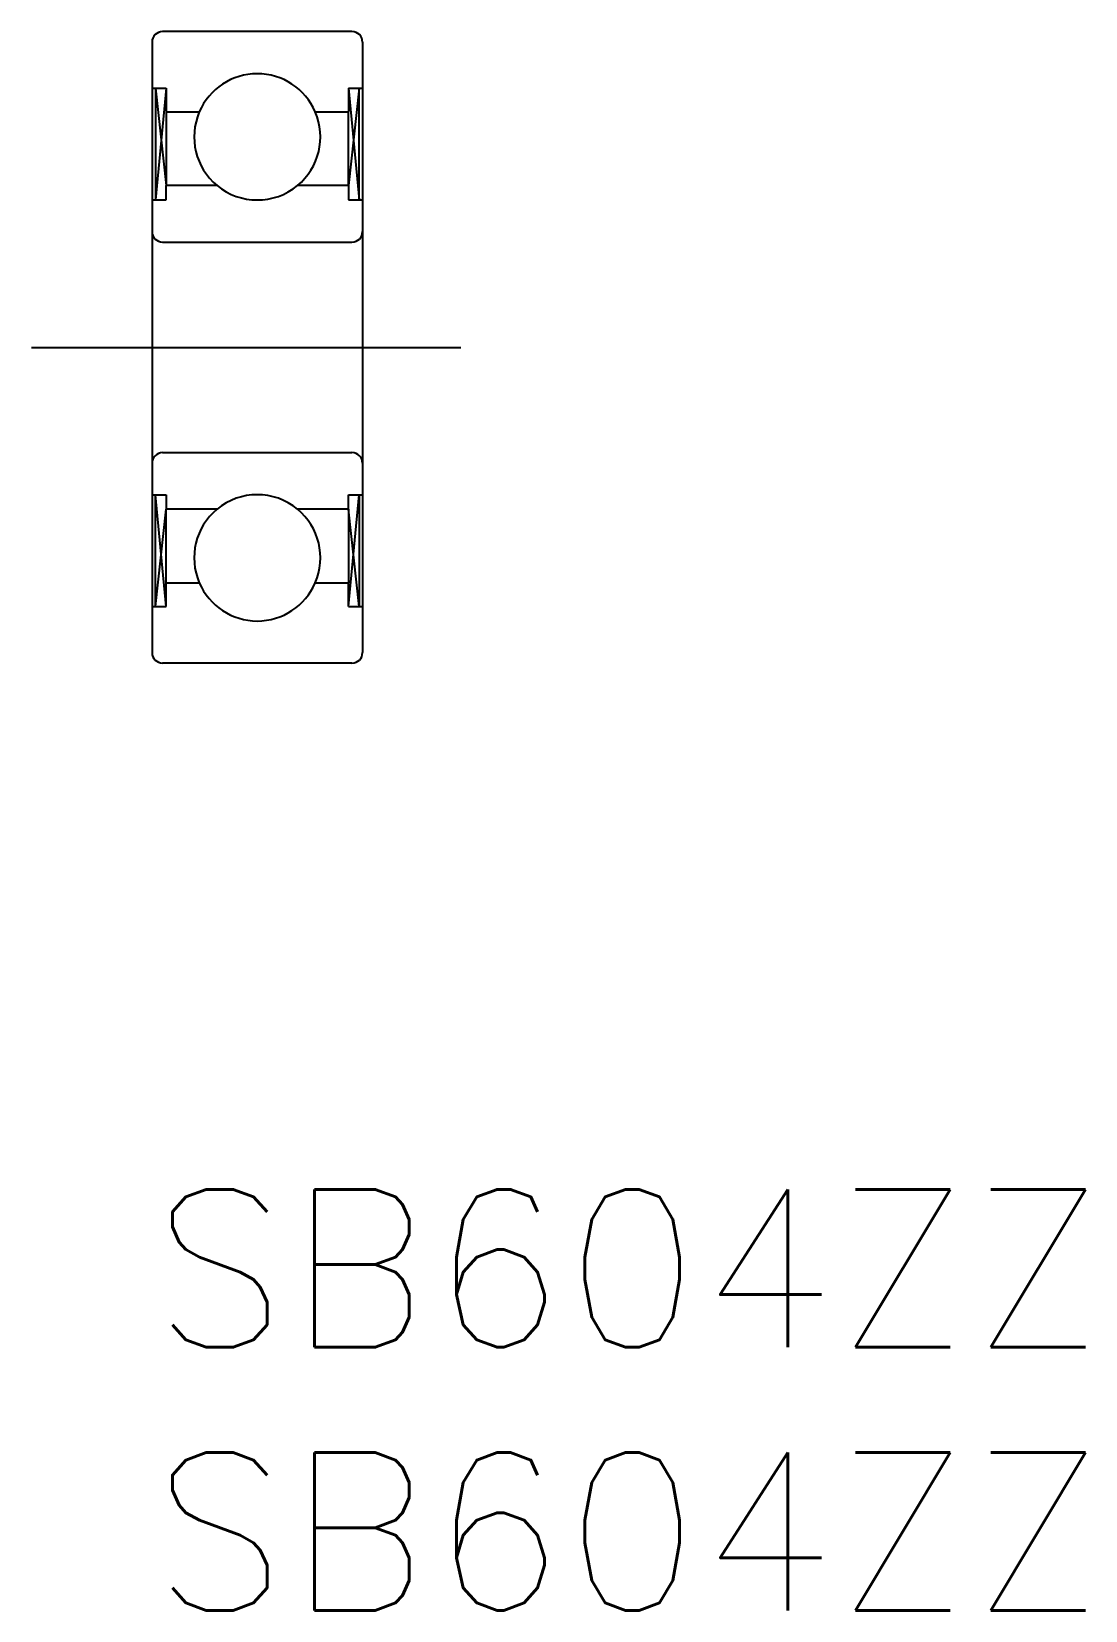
# Model space of a CAD drawing. Extents: x -2.3 to 17.7, y -8 to 22.
import ezdxf

# ---------------------------------------------------------------- set-up
doc = ezdxf.new("R2010")
doc.units = 0
doc.header["$LTSCALE"] = 0.5
doc.linetypes.add('CENTER', pattern=[50.8, 31.75, -6.35, 6.35, -6.35])
for name, color, linetype in [('MSM_CENTER', 1, 'CENTER'), ('MSM_CONTINUOUS', 7, 'CONTINUOUS'), ('MSM_NARROW', 5, 'CONTINUOUS'), ('MSM_PART_NUMBER', 7, 'CONTINUOUS')]:
    doc.layers.add(name, color=color, linetype=linetype)
doc.styles.get("Standard").update_dxf_attribs({"font": 'txt.shx', "height": 1, "bigfont": 'bigfont.shx'})

# ---------------------------------------------------------------- blocks, each defined once
blk = doc.blocks.new('*U6')
at = {"layer": 'MSM_PART_NUMBER'}
blk.add_text('SB604ZZ', height=3, dxfattribs=at).set_placement((0, -3))
blk = doc.blocks.new('*U7')
at = {"layer": 'MSM_PART_NUMBER'}
blk.add_text('SB604ZZ', height=3, dxfattribs=at).set_placement((0, -8))

msp = doc.modelspace()

# ---------------------------------------------------------------- linework, layer by layer
at = {"layer": 'MSM_CENTER'}
msp.add_line((-2.291, 16), (5.869, 16), dxfattribs=at)
at = {"layer": 'MSM_CONTINUOUS'}
for p, q in [((3.8, 22), (0.2, 22)), ((0, 21.8), (0, 10.2)), ((4, 21.8), (4, 10.2)), ((0, 20.925), (0.266, 20.925)), ((0.066, 20.925), (0.066, 18.8)), ((0.266, 20.925), (0.266, 20.475)), ((3.734, 20.925), (4, 20.925)), ((3.734, 20.925), (3.734, 20.475)), ((3.934, 18.8), (3.934, 20.925)), ((0.266, 20.475), (0.266, 19.075)), ((0.266, 20.475), (0.898, 20.475)), ((3.102, 20.475), (3.734, 20.475)), ((3.734, 19.075), (3.734, 20.475)), ((1.236, 19.075), (0.266, 19.075)), ((0.266, 18.8), (0.266, 19.075)), ((3.734, 19.075), (2.764, 19.075)), ((3.734, 19.075), (3.734, 18.8)), ((0, 18.8), (0.266, 18.8)), ((3.734, 18.8), (4, 18.8)), ((0.2, 18), (3.8, 18)), ((0.2, 14), (3.8, 14)), ((0, 13.2), (0.266, 13.2)), ((0.066, 11.075), (0.066, 13.2)), ((0.266, 13.2), (0.266, 12.925)), ((1.236, 12.925), (0.266, 12.925)), ((0.266, 11.525), (0.266, 12.925)), ((3.734, 12.925), (2.764, 12.925)), ((3.734, 13.2), (4, 13.2)), ((3.734, 12.925), (3.734, 13.2)), ((3.734, 12.925), (3.734, 11.525)), ((3.934, 13.2), (3.934, 11.075)), ((0.266, 11.525), (0.898, 11.525)), ((0.266, 11.075), (0.266, 11.525)), ((3.102, 11.525), (3.734, 11.525)), ((3.734, 11.075), (3.734, 11.525)), ((0, 11.075), (0.266, 11.075)), ((3.734, 11.075), (4, 11.075)), ((3.8, 10), (0.2, 10))]:
    msp.add_line(p, q, dxfattribs=at)
for centre, radius, start, end in [((0.2, 21.8), 0.2, 90, 180), ((3.8, 21.8), 0.2, 0, 90), ((2, 20), 1.2, 23.318, 156.682), ((2, 20), 1.2, 156.682, 230.4288), ((2, 20), 1.2, 309.5712, 23.318), ((2, 20), 1.2, 230.4288, 309.5712), ((0.2, 18.2), 0.2, 180, 270), ((3.8, 18.2), 0.2, 270, 0), ((0.2, 13.8), 0.2, 90, 180), ((3.8, 13.8), 0.2, 0, 90), ((2, 12), 1.2, 50.4288, 129.5712), ((2, 12), 1.2, 129.5712, 203.318), ((2, 12), 1.2, 336.682, 50.4288), ((2, 12), 1.2, 203.318, 336.682), ((0.2, 10.2), 0.2, 180, 270), ((3.8, 10.2), 0.2, 270, 0)]:
    msp.add_arc(centre, radius, start, end, dxfattribs=at)
at = {"layer": 'MSM_NARROW'}
for p, q in [((0.266, 20.925), (0.066, 18.8)), ((0.066, 20.925), (0.266, 19.075)), ((3.934, 20.925), (3.734, 19.075)), ((3.734, 20.925), (3.934, 18.8)), ((0.266, 11.075), (0.066, 13.2)), ((0.066, 11.075), (0.266, 12.925)), ((3.734, 11.075), (3.934, 13.2)), ((3.934, 11.075), (3.734, 12.925))]:
    msp.add_line(p, q, dxfattribs=at)

# ---------------------------------------------------------------- block references
at = {"layer": 'MSM_CONTINUOUS'}
for name in ['*U6', '*U7']:
    msp.add_blockref(name, (0, 0), dxfattribs=at)

doc.saveas('drawing.dxf')
